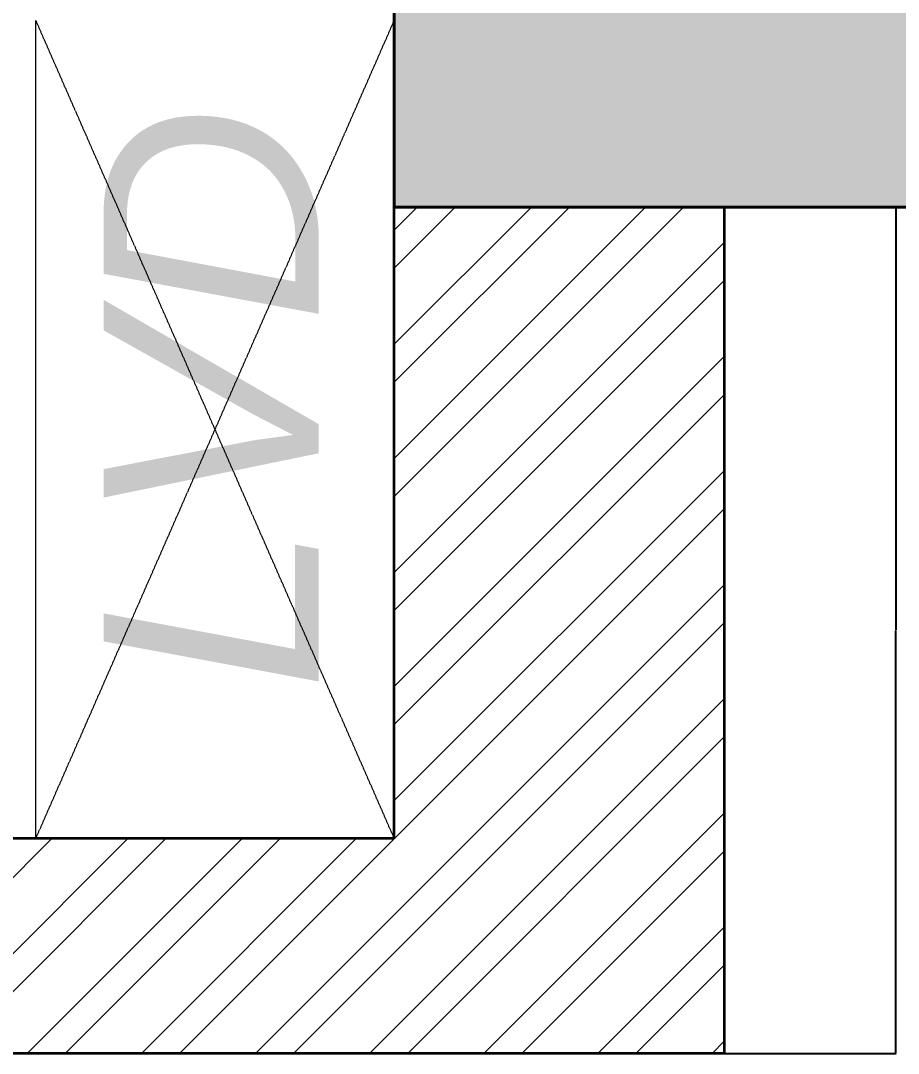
# Model space of a CAD drawing. Header units: millimetres. Extents: x 69529 to 85301, y 41669 to 59279.
# Drawn here: x 72619 to 73231, y 41979 to 42699 of the extents above; entities that cross this region are included whole.
import ezdxf

# ---------------------------------------------------------------- set-up
doc = ezdxf.new("R2010")
doc.units = ezdxf.units.MM
doc.linetypes.add('( Hidden )', pattern=[0.375, 0.25, -0.125])
doc.linetypes.add('DASH', pattern=[1, 0.5, -0.5])
doc.layers.add('-CG-P-DIM', color=7, linetype='Continuous')
for name, color, linetype, lineweight, true_color in [('DA_BUILDING LINE', 7, 'Continuous', 9, 0xdb0000), ('DA_DIMENSION', 7, 'Continuous', 5, 0x474747), ('DA_HATCH', 7, 'Continuous', 5, 0x545454)]:
    doc.layers.add(name, color=color, linetype=linetype, lineweight=lineweight, true_color=true_color)
for name, color, linetype, lineweight in [('DA_COLUMN', 40, 'Continuous', 40), ('DA_DOTTED LINES', 8, 'DASH', 5), ('DA_LINE', 155, 'Continuous', 9), ('DA_TEXT IN SQ.FT', 193, 'Continuous', 9), ('DA_WALL', 7, 'Continuous', 35)]:
    doc.layers.add(name, color=color, linetype=linetype, lineweight=lineweight)
doc.styles.add('MtXpl_Arial', font='ArialItalic.ttf')
doc.styles.get("Standard").update_dxf_attribs({"font": 'Arial.ttf'})
doc.dimstyles.get("Standard").update_dxf_attribs({"dimtxt": 0.18, "dimasz": 0.18, "dimexe": 0.18, "dimexo": 0.0625, "dimgap": 0.09, "dimtad": 0, "dimtih": 1, "dimtoh": 1, "dimdec": 4, "dimzin": 0, "dimdsep": 46, "dimtxsty": 'Standard', "dimcen": 0.09, "dimadec": 0, "dimazin": 0, "dimtfac": 1, "dimtdec": 4, "dimtofl": 0, "dimtmove": 0, "dimatfit": 3, "dimfxl": 1, "dimtolj": 1, "dimtzin": 0, "dimarcsym": 0})

# ---------------------------------------------------------------- blocks, each defined once
blk = doc.blocks.new('*D491')
at = {"layer": 'DA_DIMENSION', "color": 0, "lineweight": -2, "transparency": 16777216}
for p, q in [((73109.29, 42568.98), (73229, 42568.98)), ((73228.82, 42568.8), (73228.82, 42274.16)), ((73228.82, 41979.16), (73228.82, 42273.79)), ((73109.29, 41978.98), (73229, 41978.98))]:
    blk.add_line(p, q, dxfattribs=at)
at = {"layer": 'DA_DIMENSION', "color": 0, "transparency": 16777216}
for points in [[(73228.79, 42568.8), (73228.85, 42568.8), (73228.82, 42568.98)], [(73228.79, 41979.16), (73228.85, 41979.16), (73228.82, 41978.98)]]:
    blk.add_solid(points, dxfattribs=at)
at = {"layer": 'Defpoints', "color": 0, "transparency": 16777216}
for p in [(73109.23, 42568.98), (73228.82, 42568.98), (73109.23, 41978.98)]:
    blk.add_point(p, dxfattribs=at)
at = {"layer": 'DA_DIMENSION', "color": 0, "transparency": 16777216, "insert": (73228.82, 42273.98), "char_height": 0.18, "attachment_point": 5}
blk.add_mtext('\\A1;590.0000', dxfattribs=at)

msp = doc.modelspace()

# ---------------------------------------------------------------- hatches: boundary and pattern name
at = {"layer": '-CG-P-DIM', "true_color": 0x636466}
h = msp.add_hatch(color=251, dxfattribs=at)
h.dxf.hatch_style = 1
h.paths.add_polyline_path([(75709.22813, 43638.9767), (75709.22813, 42568.9767), (72879.22813, 42568.9767), (72879.22813, 42798.9767), (75479.22813, 42798.9767), (75479.22813, 43638.9767)])
h.paths.add_polyline_path([(75479.22813, 46088.9767), (75709.22813, 46088.9767), (75709.22813, 44238.9767), (75479.22813, 44238.9767), (75479.22813, 45078.9767), (72879.22813, 45078.9767), (72879.22813, 45308.9767), (75479.22813, 45308.9767)])
h.paths.add_polyline_path([(75479.22813, 46688.9767), (75479.22813, 47528.9767), (72879.22813, 47528.9767), (72879.22813, 47758.9767), (75709.22813, 47758.9767), (75709.22813, 46688.9767)])

# ---------------------------------------------------------------- linework, layer by layer
at = {"layer": 'DA_BUILDING LINE', "linetype": '( Hidden )', "ltscale": 500}
for p, q in [((75709.22813, 42568.9767), (73109.22813, 42568.9767)), ((73109.22813, 42568.9767), (73109.22813, 41978.9767)), ((73109.22813, 41978.9767), (71329.22813, 41978.9767))]:
    msp.add_line(p, q, dxfattribs=at)
at = {"layer": 'DA_COLUMN'}
for p, q in [((72879.22813, 42568.9767), (72879.22813, 42798.9767)), ((75709.22813, 42568.9767), (72879.22813, 42568.9767))]:
    msp.add_line(p, q, dxfattribs=at)
at = {"layer": 'DA_DOTTED LINES', "ltscale": 0.5}
for p, q in [((72629.60684, 42128.9767), (72879.22813, 42698.9767)), ((72879.22762, 42128.9767), (72629.60684, 42698.9767))]:
    msp.add_line(p, q, dxfattribs=at)
at = {"layer": 'DA_HATCH', "linetype": 'Continuous'}
for p, q in [((72879.22813, 42552.91667), (72895.28815, 42568.9767)), ((72879.22813, 42473.36716), (72974.83766, 42568.9767)), ((72879.22813, 42393.81765), (73054.38718, 42568.9767)), ((72879.22813, 42526.40017), (72921.80466, 42568.9767)), ((72879.22813, 42446.85066), (73001.35417, 42568.9767)), ((72879.22813, 42367.30114), (73080.90368, 42568.9767)), ((72879.22813, 42314.26813), (73109.22813, 42544.26813)), ((72879.22813, 42287.75163), (73109.22813, 42517.75163)), ((72879.22813, 42234.71862), (73109.22813, 42464.71862)), ((72879.22813, 42208.20212), (73109.22813, 42438.20212)), ((72879.22813, 42155.16911), (73109.22813, 42385.16911)), ((72729.55222, 41978.9767), (73109.22813, 42358.6526)), ((72782.58523, 41978.9767), (73109.22813, 42305.6196)), ((72809.10173, 41978.9767), (73109.22813, 42279.10309)), ((72862.13474, 41978.9767), (73109.22813, 42226.07008)), ((72888.65125, 41978.9767), (73109.22813, 42199.55358)), ((72941.68426, 41978.9767), (73109.22813, 42146.52057)), ((72529.22813, 42017.30114), (72640.90368, 42128.9767)), ((72543.93669, 41978.9767), (72693.93669, 42128.9767)), ((72570.4532, 41978.9767), (72720.4532, 42128.9767)), ((72623.4862, 41978.9767), (72773.4862, 42128.9767)), ((72650.00271, 41978.9767), (72800.00271, 42128.9767)), ((72703.03572, 41978.9767), (72853.03572, 42128.9767)), ((72968.20076, 41978.9767), (73109.22813, 42120.00407)), ((73021.23377, 41978.9767), (73109.22813, 42066.97106)), ((73047.75027, 41978.9767), (73109.22813, 42040.45455)), ((73100.78328, 41978.9767), (73109.22813, 41987.42154))]:
    msp.add_line(p, q, dxfattribs=at)
at = {"layer": 'DA_LINE'}
msp.add_line((72629.60684, 42128.9767), (72629.60684, 42698.9767), dxfattribs=at)
at = {"layer": 'DA_WALL'}
for p, q in [((72879.22813, 42128.9767), (72879.22813, 42568.9767)), ((72879.22813, 42568.9767), (73109.22813, 42568.9767)), ((73109.22813, 42568.9767), (73109.22813, 41978.9767)), ((72529.22813, 42128.9767), (72879.22813, 42128.9767)), ((73109.22813, 41978.9767), (72529.22813, 41978.9767))]:
    msp.add_line(p, q, dxfattribs=at)

# ---------------------------------------------------------------- texts
at = {"layer": 'DA_TEXT IN SQ.FT', "style": 'MtXpl_Arial'}
msp.add_text('LVD', height=150, rotation=90, dxfattribs=at).set_placement((72826.71261, 42231.81551))

# ---------------------------------------------------------------- dimensions: what is measured, and where the dimension line sits
at = {"layer": 'DA_DIMENSION'}
dim = msp.add_linear_dim(base=(73228.82084, 42568.9767), p1=(73109.22813, 41978.9767), p2=(73109.22813, 42568.9767), angle=90, dimstyle='Standard', dxfattribs=at)
dim.commit()
dim.dimension.update_dxf_attribs({"geometry": '*D491', "text_midpoint": (73228.82084, 42273.9767)})

doc.saveas('drawing.dxf')
